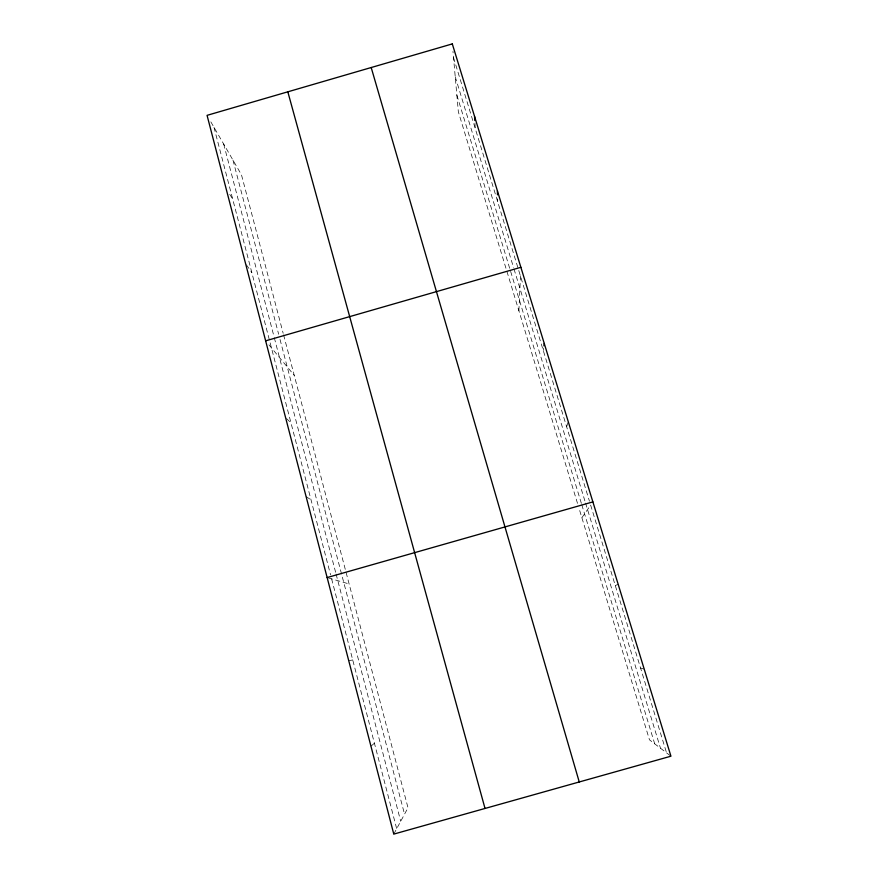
<?xml version="1.0" encoding="UTF-8"?>
<svg xmlns="http://www.w3.org/2000/svg" width="878" height="878" viewBox="0 0 878 878"><rect width="100%" height="100%" fill="white"/><g stroke="black" fill="none" stroke-linecap="round" stroke-linejoin="round"><path stroke-width="0.66" stroke-dasharray="4.39 3.29" d="M518.898 310.779L520.588 273.596M543.273 350.498L543.592 348.149M566.65 426.807L568.242 421.627M393.783 834.1L408.007 807.771L283.517 334.606M581.884 517.735L590.642 505.113L666.556 752.852M370.955 746.234L374.412 743.205M615.28 585.505L618.189 584.353M348.753 660.75L352.726 659.949M640.578 668.048L644.2 669.091M328.251 577.889L349.126 583.969M306.104 496.564L311.031 499.867M670.057 755.53L649.479 739.836L579.096 508.581M286.502 418.554L290.98 422.878M268.953 344.834L294.24 375.378M246.378 264.805L251.799 272.454M229.74 194.356L232.659 198.977M210.852 121.888L241.472 174.81L283.166 333.289M453.52 57.597L589.445 501.195M455.221 76.704L513.608 267.702M514.003 268.986L585.154 501.766M585.549 503.061L660.486 748.232M456.867 95.109L581.39 503.434M581.785 504.74L654.703 743.82M577.505 503.357L458.349 111.824L452.971 51.374M232.999 160.169L278.655 334.244M280.027 339.468L404.538 814.191M223.681 144.058L273.947 336.351M274.287 337.679L335.747 572.785M336.087 574.102L400.708 821.292M214.002 127.332L330.578 574.914M331.61 578.865L396.691 828.733M474.965 123.194L475.272 128.594M497.541 198.779L497.585 201.402"/><path stroke-width="1.32" d="M543.921 345.8L544.25 343.452M265.639 340.84L520.874 267.307M327.143 577.559L592.88 501.898M371.196 67.529L579.25 781.969M287.819 91.817L485.018 808.451M474.57 116.434L474.8 120.495M497.42 190.877L497.486 194.828M452.302 43.9L207.065 115.347L393.783 834.1L670.935 756.199L452.302 43.9"/></g></svg>
